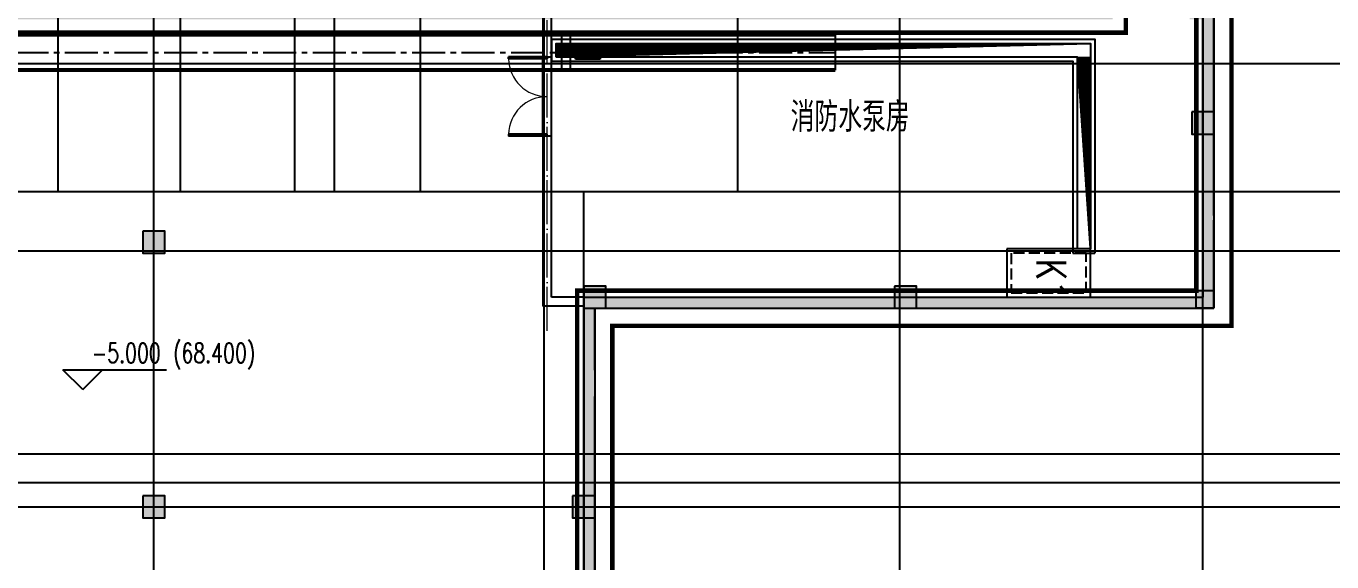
# Model space of a CAD drawing. Extents: x 369444 to 684549, y -549309 to 575337.
# Drawn here: x 587524 to 617150, y 253407 to 265554 of the extents above; entities that cross this region are included whole.
import ezdxf

# ---------------------------------------------------------------- set-up
doc = ezdxf.new("R2010")
doc.units = 0
doc.header["$LTSCALE"] = 1000
doc.header["$MEASUREMENT"] = 0
for name, pattern in [('__DASH', [0.35, 0.25, -0.1]), ('CENTER2', [1.125, 0.75, -0.125, 0.125, -0.125]), ('DASH', [0.35, 0.25, -0.1]), ('DOTE', [2.4200000000000004, 2, -0.2, 0.02, -0.2])]:
    doc.linetypes.add(name, pattern=pattern)
for name, color, linetype in [('COLUMN', 9, 'Continuous'), ('DOTE', 1, 'Continuous'), ('DUCT-排烟中心线', 5, 'CENTER2'), ('DUCT-排烟管', 2, 'Continuous'), ('DUCT-排烟管端线', 4, 'Continuous'), ('DUCT-排烟阀门', 7, 'Continuous'), ('HS-A-轮廓线-地下室', 3, 'DASH'), ('PUB_HATCH', 8, 'Continuous'), ('T-填充', 8, 'Continuous'), ('WALL', 9, 'Continuous'), ('WINDOW', 4, 'Continuous'), ('二期轮廓线', 8, 'DASH'), ('填充', 8, 'Continuous'), ('排水', 61, 'Continuous'), ('景观场地标高', 4, 'Continuous'), ('车库集水坑', 60, 'Continuous'), ('防火分区线', 7, 'Continuous'), ('风管标注', 3, 'Continuous')]:
    doc.layers.add(name, color=color, linetype=linetype)
doc.layers.add('DOTE2', color=122, linetype='DOTE', lineweight=9)
doc.layers.add('TEXT', color=7, linetype='Continuous', lineweight=13)
doc.styles.add('_HZTXT', font='txt.shx', dxfattribs={"width": 0.8, "bigfont": 'HZTXT.shx'})
doc.styles.add('_TCH_DIM', font='SIMPLEX', dxfattribs={"bigfont": 'GBCBIG'})

# ---------------------------------------------------------------- blocks, each defined once
blk = doc.blocks.new('column500')
h = blk.add_hatch(color=0)
h.dxf.hatch_style = 1
h.paths.add_polyline_path([(-216380.9106832733, -381439.8896648251), (-215880.9106832733, -381439.8896648251), (-215880.9106832733, -380939.8896648251), (-216380.9106832733, -380939.8896648251)])
at = {"color": 0}
blk.add_lwpolyline([(-216380.9106832733, -381439.8896648251), (-215880.9106832733, -381439.8896648251), (-215880.9106832733, -380939.8896648251), (-216380.9106832733, -380939.8896648251)], close=True, dxfattribs=at)
blk = doc.blocks.new('9581g6dfg')
h = blk.add_hatch(color=0)
h.dxf.hatch_style = 1
h.paths.add_polyline_path([(38494749821.00031, 3903814762), (38494749421.00031, 3903814762), (38494749421.00031, 3903815162), (38494749821.00031, 3903815162)])
at = {"color": 0}
blk.add_lwpolyline([(38494749821.00031, 3903814762), (38494749421.00031, 3903814762), (38494749421.00031, 3903815162), (38494749821.00031, 3903815162)], close=True, dxfattribs=at)
blk = doc.blocks.new('$DorLib2D$00000002')
for p, q in [((-0.5, -5.684341886080802e-17), (-0.5000000000000007, 0.4875)), ((-0.4750000000000007, 0.4875), (-0.5000000000000007, 0.4875)), ((-0.475, -2.842170943040401e-17), (-0.4750000000000007, 0.4875)), ((0.475, -2.842170943040401e-17), (0.4750000000000007, 0.4875)), ((0.4750000000000007, 0.4875), (0.5000000000000007, 0.4875)), ((0.5, -5.684341886080802e-17), (0.5000000000000007, 0.4875)), ((-0.5, -5.684341886080802e-17), (-0.475, -2.842170943040401e-17)), ((0.5, -5.684341886080802e-17), (0.475, -2.842170943040401e-17))]:
    blk.add_line(p, q)
at = {"lineweight": 13}
for centre, start, end in [((-0.4875, -4.263256414560601e-17), 0, 88.53071641864632), ((0.4875, -4.263256414560601e-17), 91.4692835813537, 180)]:
    blk.add_arc(centre, 0.4875, start, end, dxfattribs=at)
blk = doc.blocks.new('N-风管')
at = {"color": 0, "linetype": 'Continuous'}
for p, q in [((38489436502.12727, 3905359580.373012, 2600.00000983882), (38489435946.12727, 3905359580.373012, 2600.00000983882)), ((38489436288.28967, 3905359520.373012, 2600.00000983882), (38489435946.12727, 3905359520.373012, 2600.00000983882)), ((38489436288.28967, 3905359460.373012, 2600.00000983882), (38489435946.12727, 3905359460.373012, 2600.00000983882)), ((38489436378.91766, 3905359484.373012, 2600.00000983882), (38489436288.28967, 3905359484.373012, 2600.00000983882)), ((38489436288.28967, 3905359400.373012, 2600.00000983882), (38489435946.12727, 3905359400.373012, 2600.00000983882)), ((38489436288.28967, 3905359340.373012, 2600.00000983882), (38489435946.12727, 3905359340.373012, 2600.00000983882))]:
    blk.add_line(p, q, dxfattribs=at)
at = {"color": 0}
for p, q in [((38489435946.12727, 3905359280.373012, 2600.00000983882), (38489435946.12727, 3905359580.373012, 2600.00000983882)), ((38489436288.28967, 3905359280.373012, 2600.00000983882), (38489436288.28967, 3905359580.373012, 2600.00000983882)), ((38489436378.91766, 3905359376.373012, 2600.00000983882), (38489436378.91766, 3905359484.373012, 2600.00000983882)), ((38489436502.12727, 3905359580.373012, 2600.00000983882), (38489436502.12727, 3905359280.373012, 2600.00000983882)), ((38489436502.12727, 3905359280.373012, 2600.00000983882), (38489435946.12727, 3905359280.373012, 2600.00000983882)), ((38489436378.91766, 3905359376.373012, 2600.00000983882), (38489436288.28967, 3905359376.373012, 2600.00000983882))]:
    blk.add_line(p, q, dxfattribs=at)
at = {"layer": 'DUCT-排烟中心线', "color": 0}
blk.add_line((38489415360.66449, 3905359430.373012), (38489441842.52727, 3905359430.373012), dxfattribs=at)
at = {"layer": 'DUCT-排烟管', "color": 0, "const_width": 90}
for points in [[(38489441842.52727, 3905359830.373012), (38489415360.66449, 3905359830.373012)], [(38489435625.72726, 3905359830.373012), (38489435825.72726, 3905359830.373012)], [(38489415360.66449, 3905359030.373012), (38489441842.52727, 3905359030.373012)], [(38489435825.72726, 3905359030.373012), (38489435625.72726, 3905359030.373012)]]:
    blk.add_lwpolyline(points, dxfattribs=at)
at = {"layer": 'DUCT-排烟管端线', "color": 0}
for p, q in [((38489435625.72726, 3905359830.373012), (38489435625.72726, 3905359030.373012)), ((38489435825.72726, 3905359830.373012), (38489435825.72726, 3905359030.373012)), ((38489441842.52727, 3905359030.373012), (38489441842.52727, 3905359830.373012))]:
    blk.add_line(p, q, dxfattribs=at)
at = {"layer": 'DUCT-排烟阀门', "color": 0}
for p, q in [((38489435675.72726, 3905359430.373012), (38489435676.12153, 3905359436.639673)), ((38489435676.12153, 3905359436.639673), (38489435677.2981, 3905359442.807506)), ((38489435677.2981, 3905359442.807506), (38489435679.23844, 3905359448.779239)), ((38489435679.23844, 3905359448.779239), (38489435681.91193, 3905359454.460695)), ((38489435681.91193, 3905359454.460695), (38489435685.27641, 3905359459.762274)), ((38489435685.27641, 3905359459.762274), (38489435689.27883, 3905359464.600367)), ((38489435689.27883, 3905359464.600367), (38489435693.85606, 3905359468.898674)), ((38489435693.85606, 3905359468.898674), (38489435698.93592, 3905359472.589408)), ((38489435698.93592, 3905359472.589408), (38489435704.4383, 3905359475.614364)), ((38489435704.4383, 3905359475.614364), (38489435710.27641, 3905359477.925838)), ((38489435710.27641, 3905359477.925838), (38489435716.3582, 3905359479.487374)), ((38489435716.3582, 3905359479.487374), (38489435722.58774, 3905359480.274348)), ((38489435722.58774, 3905359480.274348), (38489435728.86679, 3905359480.274348)), ((38489435728.86679, 3905359480.274348), (38489435735.09633, 3905359479.487374)), ((38489435735.09633, 3905359479.487374), (38489435741.17812, 3905359477.925838)), ((38489435741.17812, 3905359477.925838), (38489435747.01623, 3905359475.614364)), ((38489435747.01623, 3905359475.614364), (38489435752.5186, 3905359472.589408)), ((38489435752.5186, 3905359472.589408), (38489435757.59846, 3905359468.898674)), ((38489435757.59846, 3905359468.898674), (38489435762.1757, 3905359464.600367)), ((38489435762.1757, 3905359464.600367), (38489435766.17812, 3905359459.762274)), ((38489435766.17812, 3905359459.762274), (38489435769.54259, 3905359454.460695)), ((38489435769.54259, 3905359454.460695), (38489435772.21609, 3905359448.779239)), ((38489435772.21609, 3905359448.779239), (38489435774.15643, 3905359442.807506)), ((38489435774.15643, 3905359442.807506), (38489435775.333, 3905359436.639673)), ((38489435775.333, 3905359436.639673), (38489435775.72726, 3905359430.373012)), ((38489435813.22726, 3905359430.373012), (38489435638.22726, 3905359430.373012)), ((38489435676.12153, 3905359424.10635), (38489435675.72726, 3905359430.373012)), ((38489435677.2981, 3905359417.938517), (38489435676.12153, 3905359424.10635)), ((38489435679.23844, 3905359411.966784), (38489435677.2981, 3905359417.938517)), ((38489435681.91193, 3905359406.285328), (38489435679.23844, 3905359411.966784)), ((38489435685.27641, 3905359400.983749), (38489435681.91193, 3905359406.285328)), ((38489435689.27883, 3905359396.145656), (38489435685.27641, 3905359400.983749)), ((38489435693.85606, 3905359391.84735), (38489435689.27883, 3905359396.145656)), ((38489435698.93593, 3905359388.156615), (38489435693.85606, 3905359391.84735)), ((38489435704.4383, 3905359385.131659), (38489435698.93593, 3905359388.156615)), ((38489435710.27641, 3905359382.820186), (38489435704.4383, 3905359385.131659)), ((38489435716.3582, 3905359381.258649), (38489435710.27641, 3905359382.820186)), ((38489435722.58774, 3905359380.471675), (38489435716.3582, 3905359381.258649)), ((38489435728.86679, 3905359380.471675), (38489435722.58774, 3905359380.471675)), ((38489435735.09633, 3905359381.258649), (38489435728.86679, 3905359380.471675)), ((38489435741.17812, 3905359382.820186), (38489435735.09633, 3905359381.258649)), ((38489435747.01623, 3905359385.131659), (38489435741.17812, 3905359382.820186)), ((38489435752.51861, 3905359388.156615), (38489435747.01623, 3905359385.131659)), ((38489435757.59846, 3905359391.84735), (38489435752.51861, 3905359388.156615)), ((38489435762.1757, 3905359396.145656), (38489435757.59846, 3905359391.84735)), ((38489435766.17812, 3905359400.983749), (38489435762.1757, 3905359396.145656)), ((38489435769.5426, 3905359406.285328), (38489435766.17812, 3905359400.983749)), ((38489435772.21609, 3905359411.966784), (38489435769.5426, 3905359406.285328)), ((38489435774.15643, 3905359417.938517), (38489435772.21609, 3905359411.966784)), ((38489435775.333, 3905359424.10635), (38489435774.15643, 3905359417.938517)), ((38489435775.72726, 3905359430.373012), (38489435775.333, 3905359424.10635))]:
    blk.add_line(p, q, dxfattribs=at)

msp = doc.modelspace()

# ---------------------------------------------------------------- hatches: boundary and pattern name
at = {"layer": 'PUB_HATCH', "linetype": 'ByBlock'}
for points in [[(614474.4830865841, 275256.9736399341), (614224.4830865841, 275006.9736399341), (614224.4830865841, 259406.9755978275), (614474.4830865841, 259156.9755978275)], [(600424.4866189938, 259156.9755978275), (600174.4866189938, 259406.9755978275), (600174.4866189938, 249607.4007301021), (600424.4866189938, 249357.4007301021)], [(600174.4866189938, 259406.9755978275), (600424.4866189938, 259156.9755978275), (614474.4830865841, 259156.9755978275), (614224.4830865841, 259406.9755978275)]]:
    msp.add_hatch(color=256, dxfattribs=at).paths.add_polyline_path(points)
at = {"layer": 'T-填充'}
h = msp.add_hatch(color=8, dxfattribs=at)
h.dxf.hatch_style = 1
h.paths.add_polyline_path([(600674.4830789547, 278556.9716815639), (600674.4830789547, 279056.9716815639), (600124.4830789547, 279056.9716815639), (600124.4830789547, 278556.9716815639)])
h.paths.add_polyline_path([(599974.4830789547, 277256.9716815639), (599974.4830789547, 277006.9716815639), (599974.4830789547, 276856.9716815639), (600124.4830789547, 276856.9716815639), (600374.4830789547, 276856.9716815639), (600374.4830789547, 277256.9716815639)], flags=17)
h.paths.add_polyline_path([(588424.4830789547, 278556.9716815639), (588424.4830789547, 279006.9716815639), (587974.4830789547, 279006.9716815639), (587974.4830789547, 278556.9716815639)])
h.paths.add_polyline_path([(588224.4830789547, 277256.9716815639), (587774.4830789547, 277256.9716815639), (587774.4830789547, 276856.9716815639), (588024.4830789547, 276856.9716815639), (588224.4830789547, 276856.9716815639), (588224.4830789547, 277006.9716815639)], flags=17)
h.paths.add_polyline_path([(607624.4830789547, 275006.9716815639), (605574.4830789547, 275006.9716815639), (605574.4830789547, 278556.9716815639), (605174.4830789547, 278556.9716815639), (605174.4830789547, 278756.9716815639), (605574.4830789547, 278756.9716815639), (605574.4830789547, 283456.9716815639), (603074.4830789547, 283456.9716815639), (603074.4830789547, 281056.9716815639), (602324.4830789547, 281056.9716815639), (602324.4830789547, 281256.9716815639), (602874.4830789547, 281256.9716815639), (602874.4830789547, 283456.9716815639), (600674.4830789547, 283456.9716815639), (600674.4830789547, 281256.9716815639), (601224.4830789547, 281256.9716815639), (601224.4830789547, 281056.9716815639), (600424.4830789547, 281056.9716815639), (600424.4830789547, 283706.9716815639), (602874.4830789547, 283706.9716815639), (605824.4830789547, 283706.9716815639), (605824.4830789547, 278756.9716815639), (605824.4830789547, 275256.9716815639), (607874.4830789547, 275256.9716815639), (611474.4830789547, 275256.9716815639), (614474.4830789547, 275256.9716815639), (614474.4830789547, 272106.9716815639), (614474.4830789547, 265706.9716815639), (613924.4830789547, 265706.9716815639), (613924.4830789547, 265956.9716815639), (614174.4830789547, 265956.9716815639), (614174.4830789547, 271856.9716815639), (613774.4830789547, 271856.9716815639), (613774.4830789547, 272106.9716815639), (614174.4830789547, 272106.9716815639), (614174.4830789547, 275006.9716815639), (611474.4830789547, 275006.9716815639), (611474.4830789547, 273256.9716815639), (611224.4830789547, 273256.9716815639), (611224.4830789547, 275006.9716815639), (607874.4830789547, 275006.9716815639), (607874.4830789547, 274156.9716815639), (607624.4830789547, 274156.9716815639)])
h.paths.add_polyline_path([(592274.4830789547, 274206.9716815639), (591724.4830789547, 274206.9716815639), (591724.4830789547, 274456.9716815639), (592274.4830789547, 274456.9716815639), (592674.4830789547, 274456.9716815639), (592674.4830789547, 274206.9716815639), (592524.4830789547, 274206.9716815639), (592524.4830789547, 271306.9716815639), (590774.4830789547, 271306.9716815639), (590774.4830789547, 271556.9716815639), (592274.4830789547, 271556.9716815639)], flags=17)
h.paths.add_polyline_path([(582974.4830789547, 283656.9716815639), (582574.4830789547, 283656.9716815639), (582574.4830789547, 282106.9716815639), (582324.4830789547, 282106.9716815639), (582324.4830789547, 283906.9716815639), (582974.4830789547, 283906.9716815639)])
h.paths.add_polyline_path([(598224.4830789547, 266706.9716815639), (597374.4830789547, 266706.9716815639), (596674.4830789547, 266706.9716815639), (596674.4830789547, 266956.9716815639), (597124.4830789547, 266956.9716815639), (597124.4830789547, 270156.9716815639), (597374.4830789547, 270156.9716815639), (597374.4830789547, 266956.9716815639), (598224.4830789547, 266956.9716815639)], flags=17)
h.paths.add_polyline_path([(590774.4830789547, 266706.9716815639), (589924.4830789547, 266706.9716815639), (589924.4830789547, 266956.9716815639), (590774.4830789547, 266956.9716815639), (590774.4830789547, 270156.9716815639), (591024.4830789547, 270156.9716815639), (591024.4830789547, 266956.9716815639), (591474.4830789547, 266956.9716815639), (591474.4830789547, 266706.9716815639)], flags=17)
h.paths.add_polyline_path([(596424.4830789547, 274206.9716815639), (595874.4830789547, 274206.9716815639), (595874.4830789547, 271556.9716815639), (597374.4830789547, 271556.9716815639), (597374.4830789547, 271306.9716815639), (595624.4830789547, 271306.9716815639), (595624.4830789547, 274206.9716815639), (595474.4830789547, 274206.9716815639), (595474.4830789547, 274456.9716815639), (595874.4830789547, 274456.9716815639), (596424.4830789547, 274456.9716815639)], flags=17)
h.paths.add_polyline_path([(604774.4830789547, 266706.9716815639), (603724.4830789547, 266706.9716815639), (602974.4830789547, 266706.9716815639), (602974.4830789547, 266956.9716815639), (603724.4830789547, 266956.9716815639), (603724.4830789547, 270756.9716815639), (604024.4830789547, 270756.9716815639), (604024.4830789547, 266956.9716815639), (604774.4830789547, 266956.9716815639)], flags=17)
h.paths.add_polyline_path([(600124.4830789547, 274231.9716815639), (599674.4830789547, 274231.9716815639), (599674.4830789547, 274481.9716815639), (600374.4830789547, 274481.9716815639), (600374.4830789547, 271306.9716815639), (600124.4830789547, 271306.9716815639)], flags=17)
h.paths.add_polyline_path([(588474.4830789547, 274206.9716815639), (588024.4830789547, 274206.9716815639), (588024.4830789547, 271306.9716815639), (587774.4830789547, 271306.9716815639), (587774.4830789547, 274456.9716815639), (588474.4830789547, 274456.9716815639)], flags=17)
h.paths.add_polyline_path([(584124.4830789547, 266706.9716815639), (583374.4830789547, 266706.9716815639), (583374.4830789547, 266956.9716815639), (584124.4830789547, 266956.9716815639), (584124.4830789547, 270656.9716815639), (584424.4830789547, 270656.9716815639), (584424.4830789547, 266956.9716815639), (585174.4830789547, 266956.9716815639), (585174.4830789547, 266706.9716815639)], flags=17)
h.paths.add_polyline_path([(583024.4830789547, 278556.9716815639), (582574.4830789547, 278556.9716815639), (582574.4830789547, 277586.9716815639), (582274.4830789547, 277586.9716815639), (582274.4830789547, 278556.9716815639), (582274.4830789547, 279956.9716815639), (582574.4830789547, 279956.9716815639), (582574.4830789547, 278756.9716815639), (583024.4830789547, 278756.9716815639)])
h.paths.add_polyline_path([(574224.4830789547, 265706.9716815639), (573674.4830789547, 265706.9716815639), (573674.4830789547, 270406.9716815639), (573974.4830789547, 270406.9716815639), (573974.4830789547, 265956.9716815639), (574224.4830789547, 265956.9716815639)])
h.paths.add_polyline_path([(578174.4830789547, 266706.9716815639), (577474.4830789547, 266706.9716815639), (577474.4830789547, 265706.9716815639), (576624.4830789547, 265706.9716815639), (576624.4830789547, 265956.9716815639), (577224.4830789547, 265956.9716815639), (577224.4830789547, 266956.9716815639), (577224.4830789547, 269856.9716815639), (577474.4830789547, 269856.9716815639), (577474.4830789547, 266956.9716815639), (578174.4830789547, 266956.9716815639)], flags=17)
h.paths.add_polyline_path([(600374.4830789547, 266706.9716815639), (600024.4830789547, 266706.9716815639), (600024.4830789547, 266956.9716815639), (600074.4830789547, 266956.9716815639), (600074.4830789547, 270156.9716815639), (600374.4830789547, 270156.9716815639), (600374.4830789547, 266956.9716815639), (600574.4830789547, 266956.9716815639), (600574.4830789547, 266706.9716815639)], flags=17)
h.paths.add_polyline_path([(588124.4830789547, 266706.9716815639), (587774.4830789547, 266706.9716815639), (587574.4830789547, 266706.9716815639), (587574.4830789547, 266956.9716815639), (587774.4830789547, 266956.9716815639), (587774.4830789547, 270156.9716815639), (588074.4830789547, 270156.9716815639), (588074.4830789547, 266956.9716815639), (588124.4830789547, 266956.9716815639)], flags=17)
h.paths.add_polyline_path([(574374.4830789547, 271856.9716815639), (573674.4830789547, 271856.9716815639), (573674.4830789547, 275256.9716815639), (574349.4830789547, 275256.9716815639), (574349.4830789547, 275006.9716815639), (573974.4830789547, 275006.9716815639), (573974.4830789547, 272106.9716815639), (574374.4830789547, 272106.9716815639)])
edge = h.paths.add_edge_path()
edge.add_line((588224.4830789547, 281256.9716815639), (587474.4830789547, 281256.9716815639))
edge.add_line((587474.4830789547, 281256.9716815639), (587474.4830789547, 283656.9716815639))
edge.add_line((587474.4830789547, 283656.9716815639), (585274.4830789547, 283656.9716815639))
edge.add_line((585274.4830789547, 283656.9716815639), (585274.4830789547, 281456.9716815639))
edge.add_line((585274.4830789547, 281456.9716815639), (585824.4830789547, 281456.9716815639))
edge.add_line((585824.4830789547, 281456.9716815639), (585824.4830789547, 281256.9716815639))
edge.add_line((585824.4830789547, 281256.9716815639), (585074.4830789547, 281256.9716815639))
edge.add_line((585074.4830789547, 281256.9716815639), (585074.4830789547, 283906.9716815639))
edge.add_line((585074.4830789547, 283906.9716815639), (587474.4830789547, 283906.9716815639))
edge.add_line((587474.4830789547, 283906.9716815639), (587724.4830789547, 283906.9716815639))
edge.add_line((587724.4830789547, 283906.9716815639), (587724.4830789547, 281506.9716815639))
edge.add_line((587724.4830789547, 281506.9716815639), (588224.4830789547, 281506.9716815639))
edge.add_line((588224.4830789547, 281506.9716815639), (588224.4830789547, 281256.9716815639))
edge.add_line((588224.4830789547, 281256.9716815639), (588224.4830789547, 281156.9716815639))
edge.add_line((588224.4830789547, 281156.9716815639), (587974.4830789547, 281156.9716815639))
edge.add_line((587974.4830789547, 281156.9716815639), (587974.4830789547, 281256.9716815639))
h.paths.add_polyline_path([(588224.4830789547, 281256.9716815639), (587474.4830789547, 281256.9716815639), (587474.4830789547, 283656.9716815639), (585274.4830789547, 283656.9716815639), (585274.4830789547, 281456.9716815639), (585824.4830789547, 281456.9716815639), (585824.4830789547, 281256.9716815639), (585074.4830789547, 281256.9716815639), (585074.4830789547, 283906.9716815639), (587474.4830789547, 283906.9716815639), (587724.4830789547, 283906.9716815639), (587724.4830789547, 281506.9716815639), (588224.4830789547, 281506.9716815639)], flags=17)
edge = h.paths.add_edge_path()
edge.add_line((614224.4830789547, 262125.9716024089), (614474.4830789547, 262125.9716024089))
edge.add_line((614224.4830789547, 262125.9716024089), (614224.4830789547, 265706.971681087))
edge.add_line((614474.4830789547, 262125.9716024089), (614474.4830789547, 265706.971681087))
edge.add_line((588024.4830789547, 276856.9716815639), (588024.4830789547, 276106.9716815639))
edge.add_line((588024.4830789547, 276106.9716815639), (584424.4830789547, 276106.9716815639))
edge.add_line((584424.4830789547, 276106.9716815639), (584424.4830789547, 275006.9716815639))
edge.add_line((584424.4830789547, 275006.9716815639), (584424.4830789547, 272856.9716815639))
edge.add_line((584424.4830789547, 272856.9716815639), (584124.4830789547, 272856.9716815639))
edge.add_line((584124.4830789547, 272856.9716815639), (584124.4830789547, 275006.9716815639))
edge.add_line((584124.4830789547, 275006.9716815639), (582574.4830789547, 275006.9716815639))
edge.add_line((582574.4830789547, 275006.9716815639), (580524.4830789547, 275006.9716815639))
edge.add_line((580524.4830789547, 275006.9716815639), (580524.4830789547, 274156.9716815639))
edge.add_line((580524.4830789547, 274156.9716815639), (580274.4830789547, 274156.9716815639))
edge.add_line((580274.4830789547, 274156.9716815639), (580274.4830789547, 275006.9716815639))
edge.add_line((580274.4830789547, 275006.9716815639), (576924.4830789547, 275006.9716815639))
edge.add_line((576924.4830789547, 275006.9716815639), (576924.4830789547, 272106.9716815639))
edge.add_line((576924.4830789547, 272106.9716815639), (580274.4830789547, 272106.9716815639))
edge.add_line((580274.4830789547, 272106.9716815639), (580274.4830789547, 272656.9716815639))
edge.add_line((580274.4830789547, 272656.9716815639), (580524.4830789547, 272656.9716815639))
edge.add_line((580524.4830789547, 272656.9716815639), (580524.4830789547, 271856.9716815639))
edge.add_line((580524.4830789547, 271856.9716815639), (580524.4830789547, 266956.9716815639))
edge.add_line((580524.4830789547, 266956.9716815639), (580674.4830789547, 266956.9716815639))
edge.add_line((580674.4830789547, 266956.9716815639), (580674.4830789547, 266706.9716815639))
edge.add_line((580674.4830789547, 266706.9716815639), (580524.4830789547, 266706.9716815639))
edge.add_line((580524.4830789547, 266706.9716815639), (580524.4830789547, 265956.9716815639))
edge.add_line((580524.4830789547, 265956.9716815639), (610674.4830789547, 265956.9716815639))
edge.add_line((610674.4830789547, 265956.9716815639), (610674.4830789547, 266706.9716815639))
edge.add_line((610674.4830789547, 266706.9716815639), (609974.4830789547, 266706.9716815639))
edge.add_line((609974.4830789547, 266706.9716815639), (609974.4830789547, 266956.9716815639))
edge.add_line((609974.4830789547, 266956.9716815639), (610674.4830789547, 266956.9716815639))
edge.add_line((610674.4830789547, 266956.9716815639), (610674.4830789547, 269756.9716815639))
edge.add_line((610674.4830789547, 269756.9716815639), (610924.4830789547, 269756.9716815639))
edge.add_line((610924.4830789547, 269756.9716815639), (610924.4830789547, 266956.9716815639))
edge.add_line((610924.4830789547, 266956.9716815639), (610924.4830789547, 265956.9716815639))
edge.add_line((610924.4830789547, 265956.9716815639), (611924.4830789547, 265956.9716815639))
edge.add_line((611924.4830789547, 265956.9716815639), (611924.4830789547, 271856.9716815639))
edge.add_line((611924.4830789547, 271856.9716815639), (607874.4830789547, 271856.9716815639))
edge.add_line((607874.4830789547, 271856.9716815639), (607874.4830789547, 266956.9716815639))
edge.add_line((607874.4830789547, 266956.9716815639), (608174.4830789547, 266956.9716815639))
edge.add_line((608174.4830789547, 266956.9716815639), (608174.4830789547, 266706.9716815639))
edge.add_line((608174.4830789547, 266706.9716815639), (607874.4830789547, 266706.9716815639))
edge.add_line((607874.4830789547, 266706.9716815639), (607474.4830789547, 266706.9716815639))
edge.add_line((607474.4830789547, 266706.9716815639), (607474.4830789547, 266956.9716815639))
edge.add_line((607474.4830789547, 266956.9716815639), (607624.4830789547, 266956.9716815639))
edge.add_line((607624.4830789547, 266956.9716815639), (607624.4830789547, 271856.9716815639))
edge.add_line((607624.4830789547, 271856.9716815639), (603724.4830789547, 271856.9716815639))
edge.add_line((603724.4830789547, 271856.9716815639), (603724.4830789547, 276106.9716815639))
edge.add_line((603724.4830789547, 276106.9716815639), (600124.4830789547, 276106.9716815639))
edge.add_line((600124.4830789547, 276106.9716815639), (600124.4830789547, 276856.9716815639))
edge.add_line((587774.4830789547, 276856.9716815639), (587774.4830789547, 276356.9716815639))
edge.add_line((587774.4830789547, 276356.9716815639), (584124.4830789547, 276356.9716815639))
edge.add_line((584124.4830789547, 276356.9716815639), (584124.4830789547, 275256.9716815639))
edge.add_line((584124.4830789547, 275256.9716815639), (582574.4830789547, 275256.9716815639))
edge.add_line((582574.4830789547, 275256.9716815639), (582574.4830789547, 276226.9716815639))
edge.add_line((582574.4830789547, 276226.9716815639), (582274.4830789547, 276226.9716815639))
edge.add_line((582274.4830789547, 276226.9716815639), (582274.4830789547, 275256.9716815639))
edge.add_line((582274.4830789547, 275256.9716815639), (580274.4830789547, 275256.9716815639))
edge.add_line((580274.4830789547, 275256.9716815639), (576674.4830789547, 275256.9716815639))
edge.add_line((576674.4830789547, 275256.9716815639), (576199.4830789547, 275256.9716815639))
edge.add_line((576199.4830789547, 275256.9716815639), (576199.4830789547, 275006.9716815639))
edge.add_line((576199.4830789547, 275006.9716815639), (576674.4830789547, 275006.9716815639))
edge.add_line((576674.4830789547, 275006.9716815639), (576674.4830789547, 271856.9716815639))
edge.add_line((576674.4830789547, 271856.9716815639), (580274.4830789547, 271856.9716815639))
edge.add_line((580274.4830789547, 271856.9716815639), (580274.4830789547, 266956.9716815639))
edge.add_line((580274.4830789547, 266956.9716815639), (579974.4830789547, 266956.9716815639))
edge.add_line((579974.4830789547, 266956.9716815639), (579974.4830789547, 266706.9716815639))
edge.add_line((579974.4830789547, 266706.9716815639), (580274.4830789547, 266706.9716815639))
edge.add_line((580274.4830789547, 266706.9716815639), (580274.4830789547, 265706.9716815639))
edge.add_line((580274.4830789547, 265706.9716815639), (610674.4830789547, 265706.9716815639))
edge.add_line((610674.4830789547, 265706.9716815639), (612174.4830789547, 265706.9716815639))
edge.add_line((612174.4830789547, 265706.9716815639), (612174.4830789547, 272106.9716815639))
edge.add_line((612174.4830789547, 272106.9716815639), (607874.4830789547, 272106.9716815639))
edge.add_line((607874.4830789547, 272106.9716815639), (607874.4830789547, 272656.9716815639))
edge.add_line((607874.4830789547, 272656.9716815639), (607624.4830789547, 272656.9716815639))
edge.add_line((607624.4830789547, 272656.9716815639), (607624.4830789547, 272106.9716815639))
edge.add_line((607624.4830789547, 272106.9716815639), (604024.4830789547, 272106.9716815639))
edge.add_line((604024.4830789547, 272106.9716815639), (604024.4830789547, 276356.9716815639))
edge.add_line((604024.4830789547, 276356.9716815639), (600374.4830789547, 276356.9716815639))
edge.add_line((600374.4830789547, 276356.9716815639), (600374.4830789547, 276856.9716815639))
edge.add_line((588224.4830789547, 277256.9716815639), (599974.4830789547, 277256.9716815639))
edge.add_line((588224.4830789547, 277006.9716815639), (599974.4830789547, 277006.9716815639))
at = {"layer": '填充'}
h = msp.add_hatch(dxfattribs=at)
h.set_pattern_fill('ANSI31', color=256, scale=100, angle=45, style=0)
h.set_pattern_definition([(90, (-38490348839.55416, -3905094473.394068), (-158.75, 1.4210854715202e-14), [])])
h.paths.add_polyline_path([(611674.4282693844, 265156.974401443), (599544.4829645138, 265156.9744009662), (599544.4829645138, 264856.9744009662), (611374.4282693844, 264856.974401443), (611674.4282693844, 264856.974401443)])
h = msp.add_hatch(dxfattribs=at)
h.set_pattern_fill('ANSI31', color=256, scale=100, angle=675.0000000000001, style=0)
h.set_pattern_definition([(0, (-38490348839.55416, -3905094473.394068), (-4.263256414560601e-14, 158.75), [])])
h.paths.add_polyline_path([(611674.4282693844, 264856.974401443), (611374.4282693844, 264856.974401443), (611374.4282693844, 260506.975602119), (611674.4282693844, 260506.975602119)])

# ---------------------------------------------------------------- linework, layer by layer
at = {"layer": 'DOTE', "color": 8}
for p, q in [((588254.4826745968, 261806.9745311427), (588254.4826745968, 476704.7720441509)), ((590424.4831018429, 59364.2341589618), (590424.4830865841, 476704.7720441509)), ((591024.4831018429, 261806.9745306659), (591024.4831018429, 476704.7720441509)), ((593624.4828882199, 261806.9745306659), (593624.4828882199, 476704.7720441509)), ((594524.4828882199, 261806.9745306659), (594524.4828882199, 476704.7720441509)), ((596474.4828882199, 261806.9745306659), (596474.4828882199, 476704.7720508266)), ((599274.4831094723, 59364.2341589618), (599274.4831094723, 476704.7720441509)), ((603674.4882364254, 261806.9745306659), (603674.4882364254, 476704.7720403362)), ((607344.4829645138, 59364.2341589618), (607344.4829645138, 476704.7720441509)), ((614224.4830865841, 59364.23415753129), (614224.4830865841, 476704.7720441509)), ((600174.4866189938, 59364.2341589618), (600174.4866189938, 261806.9745306659))]:
    msp.add_line(p, q, dxfattribs=at)
at = {"layer": 'DOTE', "color": 8, "lineweight": -2}
for p, q in [((377844.3970956784, 264706.8712863612), (624570.9460077267, 264706.8712863612)), ((377844.3970804196, 261806.9745354343), (624570.9457559567, 261806.9745316196)), ((377844.3970804196, 260456.9743671108), (624570.9459924679, 260456.9743671108)), ((377844.3971109372, 255856.9745020557), (624570.9460229855, 255856.9745020557)), ((377844.3970956784, 255206.9745497394), (624570.9460077267, 255206.9745497394)), ((377844.3970956784, 254656.9744281459), (624570.9460077267, 254656.9744281459))]:
    msp.add_line(p, q, dxfattribs=at)
at = {"layer": 'DOTE2', "linetype": 'DOTE', "ltscale": 0.5}
msp.add_lwpolyline([(599344.4829645138, 258643.1523170162), (599344.4829645138, 267832.4220995593)], dxfattribs=at)
at = {"layer": 'HS-A-轮廓线-地下室', "lineweight": -2, "ltscale": 8}
msp.add_lwpolyline([(600424.4866189938, 249357.4007301021), (600424.4866189938, 259156.9755978275), (600424.4866189938, 259156.9755978275), (614474.4830865841, 259156.9755978275), (614474.4830865841, 275256.9736399341), (605824.4830865841, 275256.9736399341), (605824.4830865841, 283706.9736399341), (598024.4830865841, 283706.9736399341), (598024.4830865841, 284356.9736399341), (589474.4830408078, 284356.9736399341), (589474.4830408078, 285956.9736399341), (588504.4830713253, 285956.9736399341), (588504.4830713253, 322906.9775528598), (610674.4886941891, 322906.9775528598), (610674.4886941891, 321906.9775528598), (614474.4886941891, 321906.9755954433), (614474.4887781125, 331456.9755954433), (605824.4886941891, 331456.9755954433), (605824.4886941891, 339906.9736375499), (603124.4886941891, 339906.9755954433), (603124.4886941891, 340906.9755983043), (596724.4828882199, 340906.9755983043), (596724.4828882199, 380056.9731750179)], dxfattribs=at)
at = {"layer": 'WALL', "linetype": 'ByBlock'}
for p, q in [((614474.4830865841, 275256.9736399341), (614474.4830865841, 259156.9755978275)), ((614224.4830865841, 275006.9736399341), (614224.4830865841, 259406.9755978275)), ((600174.4866189938, 259406.9755978275), (600174.4866189938, 249607.4007301021)), ((600174.4866189938, 259406.9755978275), (614224.4830865841, 259406.9755978275)), ((600424.4866189938, 259156.9755978275), (600424.4866189938, 249357.4007301021)), ((600424.4866189938, 259156.9755978275), (614474.4830865841, 259156.9755978275))]:
    msp.add_line(p, q, dxfattribs=at)
at = {"layer": 'WALL'}
for p, q in [((599244.4829645138, 265956.9755983043), (599244.4829645138, 264856.9744009662)), ((599444.4829645138, 264856.9744009662), (599444.4829645138, 265956.9755983043)), ((599244.4829645138, 264856.9744009662), (599444.4829645138, 264856.9744009662)), ((599444.4829645138, 263056.9744009662), (599244.4829645138, 263056.9744009662)), ((599244.4829645138, 263056.9744009662), (599244.4829645138, 259206.9755978275)), ((599444.4829645138, 259406.9755978275), (599444.4829645138, 263056.9744009662)), ((600174.4866189938, 259406.9755978275), (599444.4829645138, 259406.9755978275)), ((600174.4866189938, 259206.9755978275), (600174.4866189938, 259406.9755978275)), ((600174.4866189938, 259206.9755978275), (599244.4829645138, 259206.9755978275))]:
    msp.add_line(p, q, dxfattribs=at)
at = {"layer": 'WINDOW'}
for p, q in [((599244.4829645138, 263056.9744009662), (599244.4829645138, 264856.9744009662)), ((599444.4829645138, 263056.9744009662), (599444.4829645138, 264856.9744009662))]:
    msp.add_line(p, q, dxfattribs=at)
at = {"layer": '二期轮廓线', "ltscale": 6}
msp.add_lwpolyline([(600424.6194467526, 249357.4007301021), (600424.6194467526, 259156.9755978275), (600424.6194467526, 259156.9755978275), (614474.6159143429, 259156.9755978275), (614474.6159143429, 275256.9736399341), (605824.6159143429, 275256.9736399341), (605824.6159143429, 283706.9736399341), (598024.6159143429, 283706.9736399341), (598024.6159143429, 284356.9736399341), (589474.6158685666, 284356.9736399341), (589474.6158685666, 285956.9736399341), (588504.6158990841, 285956.9736399341), (588504.6158990841, 322906.9775528598), (610674.6215219479, 322906.9775528598), (610674.6215219479, 321906.9775528598), (614474.6215219479, 321906.9755954433), (614474.6216058712, 331456.9755954433), (605824.6215219479, 331456.9755954433), (605824.6215219479, 339906.9736375499), (603124.6215219479, 339906.9755954433), (603124.6215219479, 340906.9755983043), (596724.6157159787, 340906.9755983043), (596724.6157159787, 380056.9731750179)], dxfattribs=at)
at = {"layer": '排水', "ltscale": 6}
for points in [[(599444.4829645138, 265256.9744009662), (611774.4282693844, 265256.974401443), (611774.4282693844, 260406.975602119)], [(599444.4829645138, 265256.9744009662), (599444.4829645138, 264756.9744009662)], [(599544.4829645138, 265156.9744009662), (611674.4282693844, 265156.974401443), (611674.4282693844, 260506.975602119)], [(599544.4829645138, 265156.9744009662), (599544.4829645138, 264856.9744009662)], [(599544.4829645138, 264856.9744009662), (611374.4282693844, 264856.974401443), (611374.4282693844, 260506.975602119)], [(599444.4829645138, 264756.9744009662), (611274.4282693844, 264756.974401443), (611274.4282693844, 260406.975602119)], [(611274.4282693844, 260406.975602119), (611774.4282693844, 260406.975602119)]]:
    msp.add_lwpolyline(points, dxfattribs=at)
at = {"layer": '景观场地标高'}
for p, q in [((588811.2297372799, 257313.6905908275), (588361.2297372799, 257763.6905908275)), ((588361.2297372799, 257763.6905908275), (590708.7297372799, 257763.6905908275)), ((588811.2297372799, 257313.6905908275), (589261.2297372799, 257763.6905908275))]:
    msp.add_line(p, q, dxfattribs=at)
at = {"layer": '车库集水坑', "color": 4, "lineweight": -2, "extrusion": (-2.592807835922748e-12, -0.0002539462290278848, 0.9999999677556559), "elevation": -65.87542482260868}
msp.add_lwpolyline([(609774.4282846432, 260506.9672827167), (609774.428261755, 259406.9672930243), (611674.428261755, 259406.9672548773), (611674.4282693844, 260506.9672827167)], close=True, dxfattribs=at)
at = {"layer": '车库集水坑', "color": 4, "linetype": '__DASH', "lineweight": -2, "extrusion": (-2.592807835922748e-12, -0.0002539462290278848, 0.9999999677556559), "elevation": -65.87542480016228}
msp.add_lwpolyline([(609874.4282846432, 260406.9672136887), (609874.4282693844, 259506.9673115074), (611574.4282693844, 259506.9672809898), (611574.4282846432, 260406.9671984299)], close=True, dxfattribs=at)
at = {"layer": '防火分区线', "color": 3, "linetype": 'DASH', "ltscale": 8, "const_width": 100}
for points in [[(560274.4831018429, 284156.9736399341), (587974.4830865841, 284156.9736399341), (587974.4830865841, 281756.9736399341), (589174.4830408078, 281756.9736399341), (589174.4830408078, 283156.9736399341), (593174.4830408078, 283156.9736399341), (593174.4830408078, 279056.9755987811), (597474.4830865841, 279056.9755987811), (597474.4830865841, 284106.9736399341), (606224.4830865841, 284106.9736399341), (606224.4830865841, 275656.9736399341), (614874.4830865841, 275656.9736399341), (614874.4830865841, 258756.9755978275), (600824.4866189938, 258756.9755978275), (600824.4866189938, 248957.4007301021)], [(561074.4831018429, 283356.9736399341), (587174.4830865841, 283356.9736399341), (587174.4830865841, 280956.9736399341), (589974.4830408078, 280956.9736399341), (589974.4830408078, 282356.9736399341), (592374.4830408078, 282356.9736399341), (592374.4830408078, 278256.9755987811), (598274.4830865841, 278256.9755987811), (598274.4830865841, 283306.9736399341), (605424.4830865841, 283306.9736399341), (605424.4830865841, 274856.9736399341), (614074.4830865841, 274856.9736399341), (614074.4830865841, 259556.9755978275), (600024.4866189938, 259556.9755978275), (600024.4866189938, 249757.4007301021)]]:
    msp.add_lwpolyline(points, dxfattribs=at)
msp.add_lwpolyline([(604274.4810113888, 272356.9755978275), (604274.4810113888, 276656.9736399341), (600674.4831628781, 276656.9736399341), (600674.4833307248, 277556.969678371), (587474.4830865841, 277556.9737639118), (587474.4830865841, 276656.9736399341), (583874.4810113888, 276656.9736399341), (583874.4810113888, 275556.9755978275), (576224.4866266232, 275556.9755978275), (576224.4866266232, 271556.9755978275), (579974.4830865841, 271556.9755978275), (579974.4830865841, 265406.9736399341), (599694.4829645138, 265406.9736394573), (599694.4829645138, 265406.9716815639), (612474.483239172, 265406.9716815639), (612474.4808511715, 272356.9755978275)], close=True, dxfattribs=at)

# ---------------------------------------------------------------- block references
at = {"layer": 'COLUMN', "color": 8, "rotation": 270}
for p in [(995414.3960504513, 47226.75130745652), (971614.3727655392, 44526.06368729356), (981614.4038629513, 43276.07943245652), (988664.3960504513, 43276.07943245652), (971614.3727655392, 38526.06374832871), (981364.3762826901, 38526.06374832871)]:
    msp.add_blockref('column500', p, dxfattribs=at)
at = {"layer": 'COLUMN', "color": 8, "lineweight": -2}
msp.add_blockref('9581g6dfg', (-38494135346.57205, -3903555605.009884), dxfattribs=at)
at = {"layer": 'WINDOW', "xscale": 1800, "yscale": 1800, "zscale": 1800, "rotation": 90}
msp.add_blockref('$DorLib2D$00000002', (599344.4829645138, 263956.9744009662), dxfattribs=at)
at = {"layer": '风管标注', "color": 8}
msp.add_blockref('N-风管', (-38488835956.18143, -3905094473.394068), dxfattribs=at)

# ---------------------------------------------------------------- texts
at = {"layer": 'TEXT', "color": 4, "style": '_HZTXT', "width": 0.8}
msp.add_text('消防水泵房', height=675, dxfattribs=at).set_placement((604870.682709692, 263157.7245053935))
at = {"layer": '景观场地标高', "color": 7, "style": '_TCH_DIM', "width": 0.7058823529411765}
for s, p in [('-5.000', (589013.7297372799, 257921.1905903507)), ('(68.400)', (590858.7297372799, 257921.1905903507))]:
    msp.add_text(s, height=446.25, dxfattribs=at).set_placement(p)
at = {"layer": '车库集水坑', "color": 4, "lineweight": -2, "extrusion": (2.592807929221078e-12, 0.0002539462290278848, 0.9999999677556559), "style": '_HZTXT', "width": 0.8}
msp.add_text('K1', height=675, rotation=269.9999999999999, dxfattribs=at).set_placement((610446.7262506466, 260282.2514350096, 66.16507053503068))

doc.saveas('drawing.dxf')
